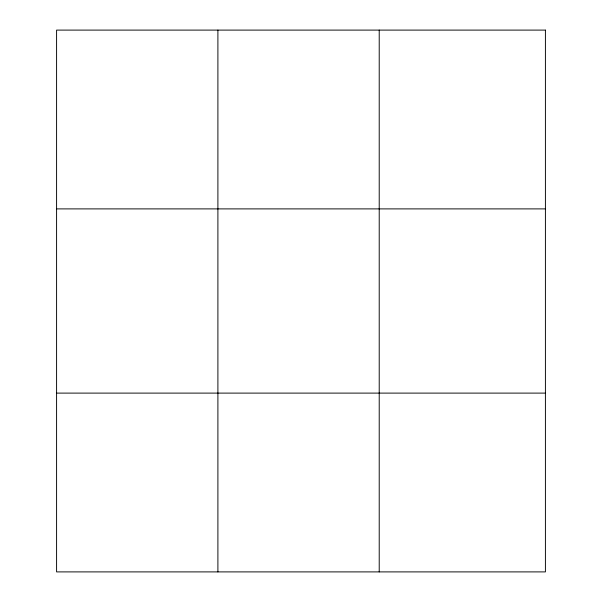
<?xml version="1.0" encoding="UTF-8"?>
<svg xmlns="http://www.w3.org/2000/svg" width="602" height="602" viewBox="0 0 602 602"><rect width="100%" height="100%" fill="white"/><g stroke="black" fill="none" stroke-linecap="round" stroke-linejoin="round"><path stroke-width="0.9" d="M217.901 30.1L217.901 571.9M379.215 30.1L379.215 571.9M56.588 208.894L545.412 208.894M56.588 393.106L545.412 393.106M545.412 30.1L545.412 571.9L56.588 571.9L56.588 30.1L545.412 30.1"/></g></svg>
